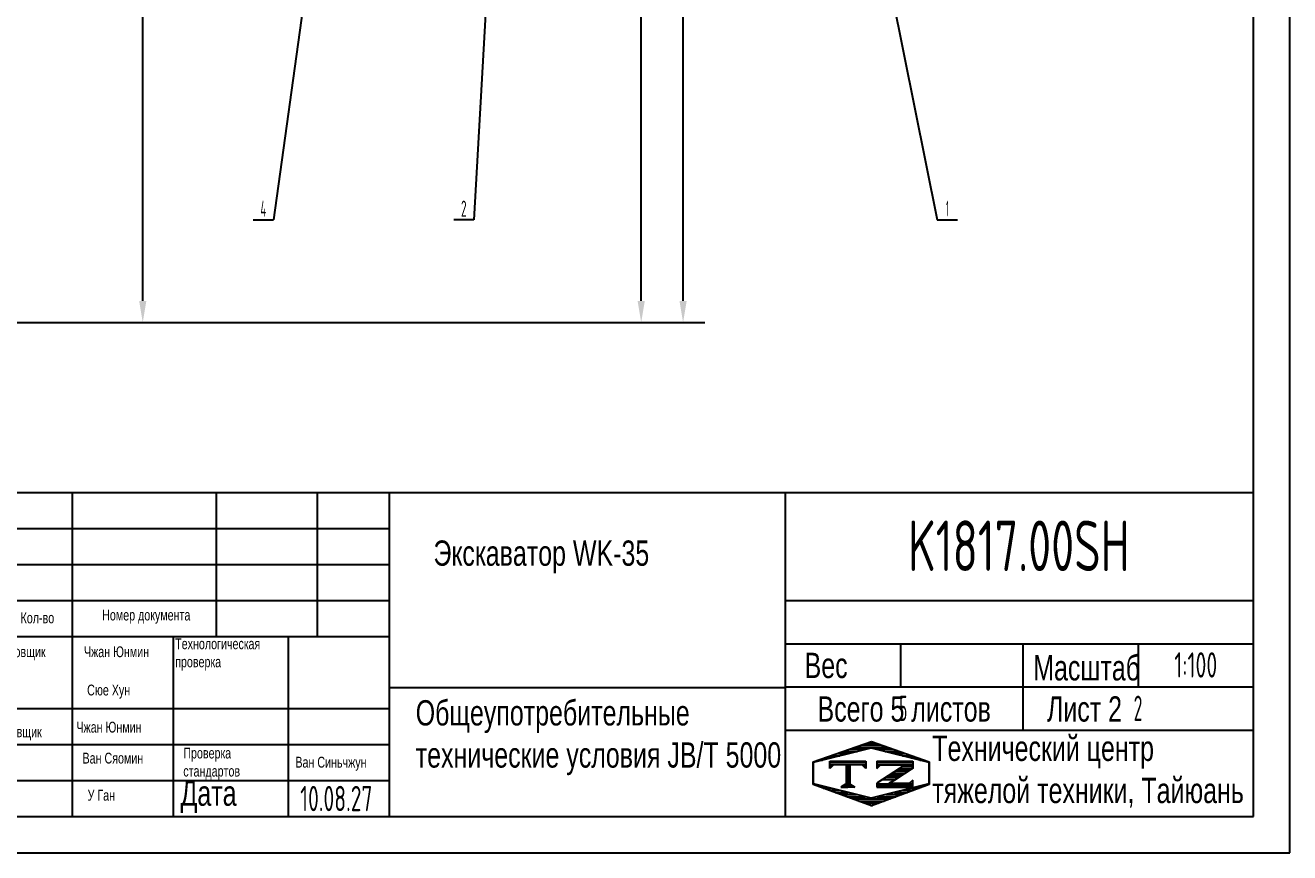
# Model space of a CAD drawing. Header units: millimetres. Extents: x 0 to 42000, y 0 to 29700.
# Drawn here: x 24494 to 42000, y 0 to 11457 of the extents above; entities that cross this region are included whole.
import ezdxf
from ezdxf.enums import TextEntityAlignment as Align

# ---------------------------------------------------------------- set-up
doc = ezdxf.new("R2010")
doc.units = ezdxf.units.MM
doc.header["$LTSCALE"] = 1000
for name, color, linetype in [('01', 7, 'Continuous'), ('02', 1, 'Continuous'), ('08', 1, 'Continuous'), ('11', 3, 'Continuous'), ('THICK', 7, 'Continuous')]:
    doc.layers.add(name, color=color, linetype=linetype)
doc.styles.get("Standard").update_dxf_attribs({"font": 'isocp', "width": 0.707, "bigfont": 'intecad.shx'})
doc.dimstyles.new('INTE', dxfattribs={"dimscale": 100, "dimtxt": 3.5, "dimasz": 3, "dimexe": 3, "dimexo": 0, "dimgap": 1, "dimtad": 1, "dimdec": 0, "dimdsep": 46, "dimtxsty": 'Standard', "dimcen": 0, "dimclrd": 1, "dimclre": 1, "dimclrt": 3, "dimaunit": 1, "dimadec": 0, "dimazin": 0, "dimtfac": 1, "dimtdec": 0, "dimtmove": 0, "dimatfit": 0, "dimfxl": 1, "dimarcsym": 0})

# ---------------------------------------------------------------- blocks, each defined once
blk = doc.blocks.new('*D675')
at = {"layer": '08', "color": 1, "lineweight": -2}
for p, q in [((32404, 24604), (33321, 24604)), ((33021, 7641), (33021, 24304)), ((18876, 7341), (33321, 7341))]:
    blk.add_line(p, q, dxfattribs=at)
at = {"layer": '08', "color": 1}
for points in [[(32971, 24304), (33071, 24304), (33021, 24604)], [(32971, 7641), (33071, 7641), (33021, 7341)]]:
    blk.add_solid(points, dxfattribs=at)
at = {"layer": 'DEFPOINTS', "color": 0}
for p in [(32404, 24604), (33021, 24604), (18876, 7341)]:
    blk.add_point(p, dxfattribs=at)
at = {"layer": '08', "color": 3, "insert": (32746, 17193), "char_height": 350, "attachment_point": 5, "rotation": 90}
blk.add_mtext('17263', dxfattribs=at)
blk = doc.blocks.new('*D676')
at = {"layer": '08', "color": 1, "lineweight": -2}
for p, q in [((32404, 25899), (33901, 25899)), ((33601, 7641), (33601, 25599)), ((28532, 7341), (33901, 7341))]:
    blk.add_line(p, q, dxfattribs=at)
at = {"layer": '08', "color": 1}
for points in [[(33551, 25599), (33651, 25599), (33601, 25899)], [(33551, 7641), (33651, 7641), (33601, 7341)]]:
    blk.add_solid(points, dxfattribs=at)
at = {"layer": 'DEFPOINTS', "color": 0}
for p in [(32404, 25899), (33601, 25899), (28532, 7341)]:
    blk.add_point(p, dxfattribs=at)
at = {"layer": '08', "color": 3, "insert": (33326, 16620), "char_height": 350, "attachment_point": 5, "rotation": 90}
blk.add_mtext('18559', dxfattribs=at)
blk = doc.blocks.new('*D682')
at = {"layer": '08', "color": 1, "lineweight": -2}
for p, q in [((24861, 17061), (26420, 17061)), ((26120, 7641), (26120, 16761)), ((22234, 7341), (26420, 7341))]:
    blk.add_line(p, q, dxfattribs=at)
at = {"layer": '08', "color": 1}
for points in [[(26070, 16761), (26170, 16761), (26120, 17061)], [(26070, 7641), (26170, 7641), (26120, 7341)]]:
    blk.add_solid(points, dxfattribs=at)
at = {"layer": 'DEFPOINTS', "color": 0}
for p in [(24861, 17061), (26120, 17061), (22234, 7341)]:
    blk.add_point(p, dxfattribs=at)
at = {"layer": '08', "color": 3, "insert": (25845, 12201), "char_height": 350, "attachment_point": 5, "rotation": 90}
blk.add_mtext('9720', dxfattribs=at)
blk = doc.blocks.new('*U778')
at = {"layer": '01'}
for points in [[(415, 5), (415, 292)], [(25, 5), (415, 5)]]:
    blk.add_lwpolyline(points, dxfattribs=at)
at = {"layer": '02'}
for points in [[(420, 0), (420, 297)], [(0, 0), (420, 0)]]:
    blk.add_lwpolyline(points, dxfattribs=at)
blk = doc.blocks.new('*X735')
at = {"color": 0}
for p, q in [((127.06, 7.8), (132.06, 7.8)), ((127.06, 7.5), (132.06, 7.5)), ((127.06, 7.2), (127.32, 7.2)), ((130.62, 7.2), (132.06, 7.2)), ((127.84, 5.4), (129.64, 5.4)), ((128.3, 5.7), (130.1, 5.7)), ((128.77, 6), (130.57, 6)), ((129.23, 6.3), (131.04, 6.3)), ((129.7, 6.6), (131.51, 6.6)), ((130.16, 6.9), (131.98, 6.9))]:
    blk.add_line(p, q, dxfattribs=at)
blk = doc.blocks.new('*X736')
at = {"color": 0}
for p, q in [((127.06, 4.8), (132.06, 4.8)), ((127.06, 4.5), (132.06, 4.5)), ((131.84, 5.1), (132.06, 5.1))]:
    blk.add_line(p, q, dxfattribs=at)
blk = doc.blocks.new('*X734')
at = {"color": 0}
for p, q in [((122.34, 4.5), (123.72, 4.5)), ((122.82, 4.8), (123.24, 4.8))]:
    blk.add_line(p, q, dxfattribs=at)
blk = doc.blocks.new('*X733')
at = {"color": 0}
for p, q in [((120.53, 7.8), (125.53, 7.8)), ((120.53, 7.5), (125.53, 7.5)), ((120.53, 7.2), (120.79, 7.2)), ((125.27, 7.2), (125.53, 7.2))]:
    blk.add_line(p, q, dxfattribs=at)
blk = doc.blocks.new('*X732')
at = {"color": 0}
for p, q in [((121.52, 9), (123.12, 9)), ((122.38, 9.3), (124.32, 9.3)), ((123.24, 9.6), (125.52, 9.6)), ((124.1, 9.9), (128.52, 9.9)), ((124.97, 10.2), (127.67, 10.2)), ((125.83, 10.5), (126.82, 10.5)), ((127.02, 9.6), (129.37, 9.6)), ((128.22, 9.3), (130.22, 9.3)), ((129.42, 9), (131.07, 9)), ((118.22, 7.8), (118.32, 7.8)), ((118.22, 7.5), (118.27, 7.5)), ((118.22, 7.2), (118.27, 7.2)), ((118.94, 8.1), (119.52, 8.1)), ((119.8, 8.4), (120.72, 8.4)), ((120.66, 8.7), (121.92, 8.7)), ((130.62, 8.7), (131.92, 8.7)), ((131.82, 8.4), (132.77, 8.4)), ((133.02, 8.1), (133.62, 8.1)), ((134.22, 7.8), (134.32, 7.8)), ((134.27, 7.5), (134.32, 7.5)), ((134.27, 7.2), (134.32, 7.2)), ((118.22, 6.9), (118.27, 6.9)), ((118.22, 6.6), (118.27, 6.6)), ((118.22, 6.3), (118.27, 6.3)), ((118.22, 6), (118.27, 6)), ((118.22, 5.7), (118.27, 5.7)), ((118.22, 5.4), (118.27, 5.4)), ((134.27, 6.9), (134.32, 6.9)), ((134.27, 6.6), (134.32, 6.6)), ((134.27, 6.3), (134.32, 6.3)), ((134.27, 6), (134.32, 6)), ((134.27, 5.7), (134.32, 5.7)), ((134.27, 5.4), (134.32, 5.4)), ((118.22, 5.1), (118.27, 5.1)), ((118.22, 4.8), (118.27, 4.8)), ((118.79, 4.5), (119.42, 4.5)), ((119.61, 4.2), (120.62, 4.2)), ((120.43, 3.9), (121.82, 3.9)), ((121.26, 3.6), (123.02, 3.6)), ((129.52, 3.6), (131.32, 3.6)), ((130.72, 3.9), (132.14, 3.9)), ((131.92, 4.2), (132.95, 4.2)), ((133.12, 4.5), (133.76, 4.5)), ((134.27, 5.1), (134.32, 5.1)), ((134.27, 4.8), (134.32, 4.8)), ((122.08, 3.3), (124.22, 3.3)), ((122.91, 3), (125.42, 3)), ((123.73, 2.7), (128.89, 2.7)), ((124.55, 2.4), (128.07, 2.4)), ((125.38, 2.1), (127.26, 2.1)), ((126.2, 1.8), (126.45, 1.8)), ((127.12, 3), (129.7, 3)), ((128.32, 3.3), (130.51, 3.3))]:
    blk.add_line(p, q, dxfattribs=at)
blk = doc.blocks.new('HEADE')
at = {"layer": 'THICK'}
for p, q in [((-720, 180), (0, 180)), ((-656, 0), (-656, 180)), ((-576, 100), (-576, 180)), ((-520, 100), (-520, 180)), ((-480, 0), (-480, 180)), ((-260, 0), (-260, 180)), ((0, 0), (0, 180)), ((-720, 120), (-480, 120)), ((-260, 120), (0, 120)), ((-720, 100), (-480, 100)), ((-600, 0), (-600, 100)), ((-536, 0), (-536, 100)), ((-260, 96), (0, 96)), ((-196, 72), (-196, 96)), ((-128, 48), (-128, 96)), ((-64, 72), (-64, 96)), ((-480, 71.65), (-260, 71.65)), ((-260, 72), (0, 72)), ((-260, 48), (0, 48)), ((-720, 0), (0, 0))]:
    blk.add_line(p, q, dxfattribs=at)
at = {"layer": 'THICK', "color": 3}
for p, q in [((-720, 160), (-480, 160)), ((-720, 140), (-480, 140)), ((-720, 60), (-480, 60)), ((-720, 40), (-480, 40)), ((-244.59, 30.42), (-212.17, 41.72)), ((-244.38, 30.17), (-212.38, 38.17)), ((-212.38, 38.17), (-180.38, 30.17)), ((-212.17, 41.72), (-180.17, 30.42)), ((-244.59, 17.85), (-244.59, 30.42)), ((-244.38, 18.17), (-244.38, 30.17)), ((-235.35, 26.8), (-235.35, 30.8)), ((-235.35, 30.8), (-215.35, 30.8)), ((-233.35, 28.8), (-235.35, 26.8)), ((-217.35, 28.8), (-233.35, 28.8)), ((-226.22, 28.82), (-226.22, 17.85)), ((-225.35, 28.82), (-225.35, 17.85)), ((-224.35, 28.82), (-224.35, 17.85)), ((-215.35, 26.8), (-217.35, 28.8)), ((-215.35, 30.8), (-215.35, 26.8)), ((-209.22, 30.8), (-209.22, 26.8)), ((-209.22, 30.8), (-189.22, 30.8)), ((-209.22, 26.8), (-207.22, 28.8)), ((-193.47, 28.8), (-209.22, 18.61)), ((-207.22, 28.8), (-193.47, 28.8)), ((-189.22, 30.8), (-189.22, 26.8)), ((-180.38, 30.17), (-180.38, 18.17)), ((-180.17, 30.42), (-180.17, 17.85)), ((-189.22, 26.84), (-199.47, 20.28)), ((-720, 20), (-480, 20)), ((-212.17, 6.04), (-244.59, 17.85)), ((-212.38, 10.17), (-244.38, 18.17)), ((-225.35, 18.76), (-229.22, 16.32)), ((-229.22, 16.32), (-225.35, 16.32)), ((-225.35, 18.76), (-221.47, 16.32)), ((-221.47, 16.32), (-225.35, 16.32)), ((-180.38, 18.17), (-212.38, 10.17)), ((-180.17, 17.85), (-212.17, 6.04)), ((-209.22, 18.61), (-209.22, 16.32)), ((-209.22, 16.32), (-189.22, 16.32)), ((-199.47, 20.28), (-202.52, 18.32)), ((-191.22, 18.32), (-202.52, 18.32)), ((-189.22, 20.32), (-191.22, 18.32)), ((-189.22, 16.32), (-189.22, 20.32))]:
    blk.add_line(p, q, dxfattribs=at)
at = {"layer": 'THICK', "color": 3, "xscale": 4, "yscale": 4, "zscale": 4}
for name in ['*X732', '*X733', '*X735', '*X734', '*X736']:
    blk.add_blockref(name, (-717.47, -0.98), dxfattribs=at)

msp = doc.modelspace()

# ---------------------------------------------------------------- linework, layer by layer
at = {"layer": '02'}
for p, q in [((31135.6, 16415.7), (30704.5, 8762.1)), ((28907.6, 15823), (27928.9, 8762.1)), ((36205.7, 13302.7), (37120.4, 8762.1)), ((27649.9, 8762.1), (27928.9, 8762.1)), ((30704.5, 8762.1), (30425.5, 8762.1)), ((37120.4, 8762.1), (37399.4, 8762.1))]:
    msp.add_line(p, q, dxfattribs=at)

# ---------------------------------------------------------------- block references
at = {"xscale": 24.92752500000017, "yscale": 24.927525, "zscale": 24.927525}
msp.add_blockref('HEADE', (41500, 500), dxfattribs=at)
at = {"layer": '01', "xscale": 100, "yscale": 100, "zscale": 100}
msp.add_blockref('*U778', (0, 0), dxfattribs=at)

# ---------------------------------------------------------------- texts
at = {"layer": '01', "attachment_point": 1}
for s, insert, char_height in [('{\\fArial|b0|i0|c204|p34;Экскаватор \\fArial|b0|i0|c0|p34;WK-35}', (30145.3, 4323.3), 350), ('{\\fArial|b0|i0|c204|p34;Кол-во}', (24428.7, 3326.9), 150), ('{\\fArial|b0|i0|c204|p34;Проектировщик}', (23692.9, 2857.7), 150), ('{\\fArial|b0|i0|c204|p34;\\C3;Чжан Юнмин}', (25306.4, 2857.7), 150), ('{\\fArial|b0|i0|c204|p34;Технологическая\\Pпроверка}', (26568.9, 2968), 150), ('{\\fArial|b0|i0|c204|p34;Вес}', (35283.5, 2768.9), 350), ('{\\fArial|b0|i0|c204|p34;Масштаб}', (38448.8, 2735.4), 350), ('{\\fArial|b0|i0|c204|p34;Общеупотребительные\\Pтехнические условия \\fArial|b0|i0|c0|p34;JB/T 5000}', (29899.2, 2111.8), 350), ('{\\fArial|b0|i0|c204|p34;Всего 5 листов}', (35462.4, 2165.7), 350), ('{\\fArial|b0|i0|c204|p34;Лист 2}', (38639, 2165.7), 350), ('{\\fArial|b0|i0|c204|p34;Главный \\Pпроектировщик}', (23666.3, 1999), 150), ('{\\fArial|b0|i0|c204|p34;Чжан Юнмин}', (25201.7, 1813.9), 150), ('{\\fArial|b0|i0|c204|p34;Технический центр\\Pтяжелой техники, Тайюань}', (37050.8, 1620.6), 350), ('{\\fArial|b0|i0|c204|p34;Ван Сяомин}', (25286.2, 1384.6), 150), ('{\\fArial|b0|i0|c204|p34;Ван Синьчжун}', (28233.3, 1328.5), 150), ('{\\fArial|b0|i0|c204|p34;У Ган}', (25356.7, 870.8), 150)]:
    msp.add_mtext(s, dxfattribs=dict(at, insert=insert, char_height=char_height))
for s, insert, char_height, width in [('{\\fArial|b0|i0|c204|p34;Номер документа}', (25558.1, 3366), 150, 1978.817), ('{\\fArial|b0|i0|c204|p34;Сюе Хун}', (25349.7, 2327.6), 150, 683.614), ('{\\fArial|b0|i0|c204|p34;Проверка\\Pстандартов}', (26681.7, 1455), 150, 14.095), ('{\\fArial|b0|i0|c204|p34;Дата}', (26642.1, 1000), 350, 2857.934)]:
    msp.add_mtext(s, dxfattribs=dict(at, insert=insert, char_height=char_height, width=width))
at = {"layer": '11'}
for s, height, width, p, p2 in [('4', 222.7, 0.543846, (27750, 8807.1), (27828.7, 8807.1)), ('2', 222.7, 0.562593, (30526.8, 8807.1), (30603.2, 8807.1)), ('1', 222.7, 0.404, (37244.1, 8807.1), (37275.6, 8807.1)), ('K1817.00SH', 700, 0.690312, (36714.6, 3900), (39785.4, 3900)), ('1:100', 350, 0.665425, (40403, 2425), (40997, 2425)), ('5', 350, 0.527686, (36595.4, 1825), (36704.6, 1825)), ('2', 350, 0.562593, (39839.9, 1825), (39960.1, 1825)), ('10.08.27', 350, 0.642055, (28300, 575), (29300, 575))]:
    msp.add_text(s, height=height, dxfattribs=dict(at, width=width)).set_placement(p, p2, align=Align.FIT)

# ---------------------------------------------------------------- dimensions: what is measured, and where the dimension line sits
at = {"layer": '08'}
for base, p1, p2, picture, middle in [((33600.9, 25899.2), (28531.9, 7340.5), (32404, 25899.2), '*D676', (33325.9, 16619.8)), ((26120, 17060.6), (22234, 7340.5), (24860.7, 17060.6), '*D682', (25844.9, 12200.6))]:
    dim = msp.add_linear_dim(base=base, p1=p1, p2=p2, angle=90, dimstyle='INTE', dxfattribs=at)
    dim.commit()
    dim.dimension.update_dxf_attribs({"geometry": picture, "text_midpoint": middle})
dim = msp.add_linear_dim(base=(33020.5, 24603.7), p1=(18876.1, 7340.5), p2=(32404, 24603.7), angle=90, dimstyle='INTE', dxfattribs=at)
dim.commit()
dim.dimension.update_dxf_attribs({"geometry": '*D675', "text_midpoint": (33020.5, 17193.2), "dimtype": 160})

doc.saveas('drawing.dxf')
